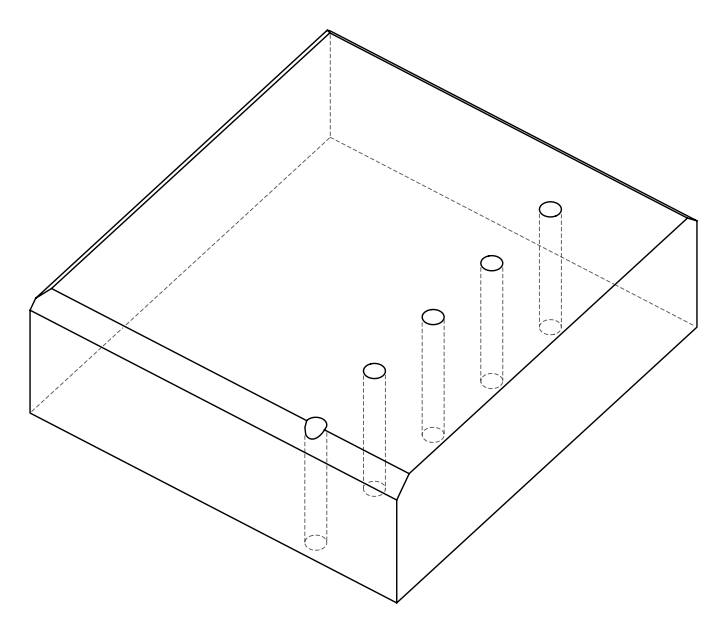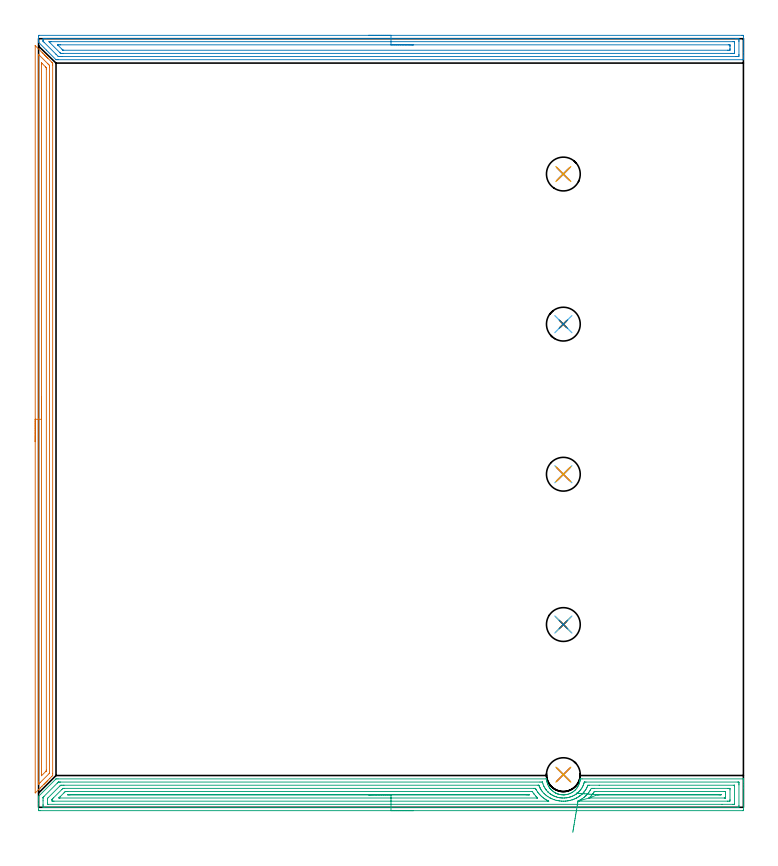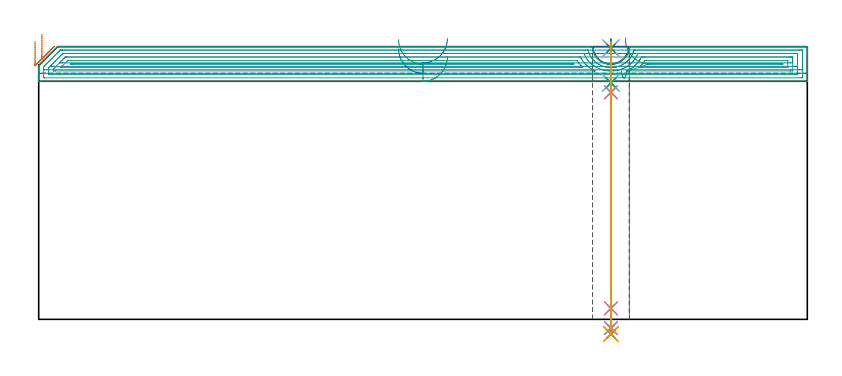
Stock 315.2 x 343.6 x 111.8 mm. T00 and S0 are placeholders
(PLAN: 23 operations, 16 tool changes, 39 min)
(1 AREA_MILL | FG_CHAMFER_SURFACE | UGT0205_001 | 8.06 min | 10382 mm3)
(2 AREA_MILL_1 | FG_CHAMFER_SURFACE_1 | UGT0205_001 | 10.26 min | 18487 mm3)
(3 AREA_MILL_2 | FG_CHAMFER_SURFACE_2 | UGT0205_001 | 15.02 min | 31473 mm3)
(4 SPOT_DRILL | STEP1HOLE | NXT0321_9005460120000 | 0.03 min | 16 mm3)
(5 SPOT_DRILL_1 | STEP1HOLE_1 | NXT0321_9005460120000 | 0.03 min | 25 mm3)
(6 SPOT_DRILL_2 | STEP1HOLE_2 | NXT0321_9005460120000 | 0.03 min | 0 mm3)
(7 SPOT_DRILL_3 | STEP1HOLE_3 | NXT0321_9005460120000 | 0.03 min | 3 mm3)
(8 SPOT_DRILL_4 | STEP1HOLE_4 | NXT0321_9005460120000 | 0.03 min | 2 mm3)
(9 DRILL_BLIND_HOLE_INTO_CENTER | STEP1HOLE | UGT0301_494 | 0.07 min | 900 mm3)
(10 GUN_DRILL_THROUGH_HOLE | STEP1HOLE | UGT0307_006 | 0.55 min | 6279 mm3)
(11 DRILL_TO_ENLARGE_THROUGH_HOLE | STEP1HOLE | UGT0301_281 | 0.48 min | 12533 mm3)
(12 DRILL_BLIND_HOLE_INTO_CENTER_1 | STEP1HOLE_1 | UGT0301_494 | 0.07 min | 1001 mm3)
(13 GUN_DRILL_THROUGH_HOLE_1 | STEP1HOLE_1 | UGT0307_006 | 0.55 min | 6259 mm3)
(14 DRILL_TO_ENLARGE_THROUGH_HOLE_1 | STEP1HOLE_1 | UGT0301_281 | 0.48 min | 12746 mm3)
(15 DRILL_BLIND_HOLE_INTO_CENTER_2 | STEP1HOLE_2 | UGT0301_494 | 0.07 min | 965 mm3)
(16 GUN_DRILL_THROUGH_HOLE_2 | STEP1HOLE_2 | UGT0307_006 | 0.55 min | 6278 mm3)
(17 DRILL_TO_ENLARGE_THROUGH_HOLE_2 | STEP1HOLE_2 | UGT0301_281 | 0.48 min | 12722 mm3)
(18 DRILL_BLIND_HOLE_INTO_CENTER_3 | STEP1HOLE_3 | UGT0301_494 | 0.07 min | 1002 mm3)
(19 GUN_DRILL_THROUGH_HOLE_3 | STEP1HOLE_3 | UGT0307_006 | 0.55 min | 6256 mm3)
(20 DRILL_TO_ENLARGE_THROUGH_HOLE_3 | STEP1HOLE_3 | UGT0301_281 | 0.48 min | 12742 mm3)
(21 DRILL_BLIND_HOLE_INTO_CENTER_4 | STEP1HOLE_4 | UGT0301_494 | 0.07 min | 984 mm3)
(22 GUN_DRILL_THROUGH_HOLE_4 | STEP1HOLE_4 | UGT0307_006 | 0.55 min | 6257 mm3)
(23 DRILL_TO_ENLARGE_THROUGH_HOLE_4 | STEP1HOLE_4 | UGT0301_281 | 0.48 min | 12754 mm3)
(TOOL UGT0205_001 | Chamfer Mill 20 x 3 x 45 deg. | D20 FL50 Z2)
(TOOL NXT0321_9005460120000 | NC Spot Drill, 142deg, 12mm, Carbide, Uncoated | D12 PA142 FL30 Z2)
(TOOL UGT0301_494 | Carbide Drill 9.9 mm | D9.9 PA118 FL87 Z2)
(TOOL UGT0307_006 | Gun Drill 9 mm | D9 PA130 FL24 Z1)
(TOOL UGT0301_281 | Twist Drill 15.1 mm | D15.1 PA118 FL120 Z2)
(OP 1 AREA_MILL)
G17 G21 G94 G90
T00 M6
G54
G17 G0 G90 X-1.5 Y163.45 S1061 M3
G43 Z121.8 H0
Z114.
G94 G1 Y163.488 Z113.128 F250.
Y163.602 Z112.264
Y163.791 Z111.412
Y164.053 Z110.58
Y164.387 Z109.774
Y164.79 Z109.
Y165.258 Z108.264
Y165.79 Z107.572
Y166.379 Z106.929
Y167.022 Z106.34
Y167.714 Z105.809
Y168.45 Z105.34
Y169.224 Z104.937
Y170.03 Z104.603
Y170.862 Z104.341
Y171.714 Z104.152
Y172.578 Z104.038
Y173.45 Z104.
X-1.499 Y340.489 Z103.999
X-1.496 Y340.492 Z104.002
X-1.489 Y340.489 Z104.009
X1.627 Y337.373 Z107.127
X1.961 Y337.04 Z107.458
X2.462 Y336.538 Z107.962
X2.676 Y336.324 Z108.174
X2.839 Y336.164 Z108.333
X2.995 Y336.006 Z108.493
X3.123 Y335.878 Z108.62
X3.277 Y335.725 Z108.772
X3.426 Y335.574 Z108.924
X3.569 Y335.432 Z109.067
X3.716 Y335.286 Z109.211
X3.858 Y335.143 Z109.355
X4.015 Y334.986 Z109.513
X4.154 Y334.847 Z109.65
X5.909 Y333.092 Z111.406
X6.244 Y332.755 Z111.743
X6.293 Y332.701 Z111.792
X6.3 Y331.862 Z111.8
Y15.038
X6.293 Y14.199 Z111.792
X6.244 Y14.145 Z111.744
X5.909 Y13.807 Z111.406
X5.031 Y12.93 Z110.528
X4.154 Y12.052 Z109.65
X4.015 Y11.914 Z109.513
X3.857 Y11.756 Z109.355
X3.716 Y11.614 Z109.211
X3.569 Y11.468 Z109.067
X3.426 Y11.325 Z108.924
X3.277 Y11.175 Z108.772
X3.123 Y11.022 Z108.621
X2.995 Y10.894 Z108.493
X2.839 Y10.736 Z108.333
X2.677 Y10.576 Z108.174
X2.564 Y10.463 Z108.062
X2.4 Y10.297 Z107.895
X2.23 Y10.129 Z107.728
X1.523 Y9.422 Z107.021
X1.339 Y9.237 Z106.835
X0.738 Y8.638 Z106.238
X0.061 Y7.96 Z105.56
X-1.341 Y6.56 Z104.159
X-1.493 Y6.419 Z104.006
X-1.5 Y6.56 Z104.
Y173.45
X-0.086 Z105.414
X-0.085 Y336.324 Z105.415
X-0.082 Y336.555 Z105.418
X-0.079 Y336.609 Z105.421
X-0.077 Y336.616 Z105.423
X-0.06 Y336.602 Z105.44
X-0.011 Y336.557 Z105.489
X0.226 Y336.324 Z105.726
X4.154 Y332.395 Z109.654
X4.683 Y331.862 Z110.183
X4.864 Y331.674 Z110.364
X4.879 Y331.627 Z110.379
X4.881 Y331.583 Z110.381
X4.884 Y331.49 Z110.384
X4.886 Y331.118 Z110.386
Y330.97
X4.885 Y15.558 Z110.385
X4.883 Y15.372 Z110.383
X4.88 Y15.28 Z110.38
X4.877 Y15.239 Z110.377
X4.857 Y15.216 Z110.357
X4.687 Y15.038 Z110.187
X0.646 Y10.995 Z106.146
X0.226 Y10.576 Z105.726
X0.067 Y10.419 Z105.567
X-0.008 Y10.348 Z105.492
X-0.069 Y10.292 Z105.431
X-0.079 Y10.42 Z105.421
X-0.082 Y10.576 Z105.418
X-0.085 Y11.037 Z105.415
X-0.086 Y11.32 Z105.414
Y173.45
X1.329 Z106.829
Y332.06
X1.331 Y332.755 Z106.831
X1.332 Z106.832
X1.342 Z106.842
X1.523 Y332.577 Z107.023
X3.13 Y330.97 Z108.63
X3.277 Y330.82 Z108.777
X3.454 Y330.634 Z108.954
X3.466 Y330.275 Z108.966
X3.47 Y330.077 Z108.97
X3.471 Y329.88 Z108.971
Y16.626
X3.468 Y16.428 Z108.968
X3.464 Y16.298 Z108.964
X3.447 Y16.258 Z108.947
X3.422 Y16.229 Z108.922
X3.277 Y16.077 Z108.777
X1.346 Y14.145 Z106.846
X1.338 Y14.141 Z106.838
X1.333 Y14.142 Z106.833
X1.331 Y14.145 Z106.831
X1.329 Y14.157 Z106.829
Y173.45
Y174.322 Z106.867
Y175.186 Z106.98
Y176.038 Z107.169
Y176.87 Z107.432
Y177.676 Z107.765
Y178.45 Z108.168
Y179.186 Z108.637
Y179.878 Z109.168
Y180.521 Z109.757
Y181.11 Z110.401
Y181.642 Z111.093
Y182.11 Z111.829
Y182.513 Z112.602
Y182.847 Z113.408
Y183.109 Z114.24
Y183.298 Z115.092
Y183.412 Z115.957
Y183.45 Z116.829
G0 Z121.8
M5
M2
(OP 2 AREA_MILL_1)
G17 G21 G94 G90
T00 M6
G54
G17 G0 G90 X147.55 Y345.1 S1061 M3
G43 Z121.8 H0
Z110.9
G94 G1 X147.588 Z110.028 F250.
X147.702 Z109.164
X147.891 Z108.312
X148.153 Z107.48
X148.487 Z106.674
X148.89 Z105.9
X149.359 Z105.164
X149.89 Z104.472
X150.479 Z103.829
X151.122 Z103.24
X151.814 Z102.708
X152.55 Z102.24
X153.324 Z101.837
X154.13 Z101.503
X154.962 Z101.241
X155.814 Z101.052
X156.678 Z100.938
X157.55 Z100.9
X314.471
X314.805 Y345.098 Z100.901
X315.09 Y345.092 Z100.906
X315.1 Y344.804 Z101.193
Y337.427 Z108.568
Y336.011 Z109.986
Y335.649 Z110.346
Y334.925 Z111.075
Y334.655 Z111.344
Y334.247 Z111.744
X315.091 Y334.203 Z111.788
X314.918 Y334.2 Z111.8
X8.676
X7.8 Y334.207 Z111.793
X7.782 Y334.218 Z111.782
X3.507 Y338.492 Z107.506
X0.126 Y341.873 Z104.125
X0.001 Y341.997 Z103.999
X0. Y342.004 Z103.994
Y342.29 Z103.705
Y342.597 Z103.403
Y342.928 Z103.072
Y343.651 Z102.344
Y344.902 Z101.095
X0.002 Y345.091 Z100.905
X0.463 Y345.1 Z100.9
X157.55
Y343.686 Z102.314
X311.754
X312.65 Y343.684 Z102.316
X312.683 Y343.682 Z102.318
X313.09 Y343.651 Z102.349
X313.097 Y343.239 Z102.761
X313.099 Y342.762 Z103.238
X313.1 Y342.347 Z103.653
X313.099 Y336.538 Z109.462
X313.097 Y336.125 Z109.875
X313.09 Y335.649 Z110.351
X312.714 Y335.617 Z110.383
X312.683 Y335.616 Z110.384
X311.823 Y335.614 Z110.386
X10.499
X9.604 Y335.615 Z110.385
X9.57 Y335.616 Z110.384
X8.813 Y335.649 Z110.351
X8.676 Y335.779 Z110.221
X7.912 Y336.538 Z109.462
X7.782 Y336.668 Z109.332
X2.417 Y342.033 Z103.967
X2.058 Y342.401 Z103.599
X2.016 Y342.446 Z103.554
X2.01 Y342.514 Z103.486
X2.004 Y342.624 Z103.376
X2.002 Y342.762 Z103.238
X2.003 Y343.174 Z102.826
X2.01 Y343.651 Z102.349
X2.386 Y343.683 Z102.317
X2.417 Y343.684 Z102.316
X3.277 Y343.686 Z102.314
X157.55
Y342.272 Z103.728
X310.494 Y342.271 Z103.729
X310.894 Y342.27 Z103.73
X311.028 Y342.267 Z103.733
X311.074 Y342.265 Z103.735
X311.09 Y342.259 Z103.741
X311.093 Y342.213 Z103.787
X311.097 Y342.077 Z103.923
X311.099 Y341.873 Z104.127
X311.1 Y341.669 Z104.331
Y338.112 Z107.888
X311.098 Y337.427 Z108.573
X311.096 Y337.227 Z108.773
X311.085 Y337.036 Z108.964
X310.894 Y337.033 Z108.967
X310.4 Y337.03 Z108.97
X310. Y337.029 Z108.971
X309.507
X10.865
X10.464 Y337.03 Z108.97
X9.967 Y337.033 Z108.967
X9.876 Y337.035 Z108.965
X9.672 Y337.231 Z108.769
X9.57 Y337.329 Z108.671
X5.027 Y341.873 Z104.127
X4.955 Y341.947 Z104.053
X4.818 Y342.092 Z103.908
X4.659 Y342.265 Z103.735
X4.703 Y342.267 Z103.733
X5.1 Y342.27 Z103.73
X5.593 Y342.271 Z103.729
X157.55 Y342.272 Z103.728
Y340.857 Z105.143
X308.339
X309.009 Y340.852 Z105.148
X309.082 Y340.851 Z105.149
X309.09 Y340.757 Z105.243
X309.095 Y340.538 Z105.462
X309.1 Y340.101 Z105.899
Y339.212 Z106.788
X309.095 Y338.764 Z107.236
X309.09 Y338.544 Z107.456
X309.079 Y338.449 Z107.551
X308.975 Y338.447 Z107.553
X308.212 Y338.443 Z107.557
X308.085
X11.231
X11.04 Y338.444 Z107.556
X10.945 Y338.447 Z107.553
X10.924 Y338.449 Z107.551
X10.89 Y338.471 Z107.529
X10.794 Y338.562 Z107.438
X10.464 Y338.885 Z107.115
X8.676 Y340.674 Z105.326
X8.559 Y340.797 Z105.203
X8.513 Y340.847 Z105.153
X8.676 Y340.853 Z105.147
X8.805 Y340.856 Z105.144
X9.57 Y340.857 Z105.143
X9.697
X157.55
X158.422 Z105.181
X159.287 Z105.295
X160.138 Z105.483
X160.97 Z105.746
X161.776 Z106.08
X162.55 Z106.482
X163.286 Z106.951
X163.978 Z107.482
X164.621 Z108.072
X165.21 Z108.715
X165.742 Z109.407
X166.21 Z110.143
X166.613 Z110.916
X166.947 Z111.722
X167.209 Z112.554
X167.398 Z113.406
X167.512 Z114.271
X167.55 Z115.143
G0 Z121.8
M5
M2
(OP 3 AREA_MILL_2)
G17 G21 G94 G90
T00 M6
G54
G17 G0 G90 X167.55 Y-1.5 S1061 M3
G43 Z121.8 H0
Z107.6
G94 G1 X167.512 Z106.728 F250.
X167.398 Z105.863
X167.209 Z105.012
X166.947 Z104.18
X166.613 Z103.374
X166.21 Z102.6
X165.742 Z101.864
X165.21 Z101.172
X164.621 Z100.529
X163.978 Z99.94
X163.286 Z99.408
X162.55 Z98.94
X161.776 Z98.537
X160.97 Z98.203
X160.138 Z97.941
X159.286 Z97.752
X158.422 Z97.638
X157.55 Z97.6
X0.629
X0.152 Y-1.495 Z97.603
X0.009 Y-1.491 Z97.606
X0. Y-1.024 Z98.073
Y1.626 Z100.72
Y3.033 Z102.129
Y3.392 Z102.487
Y4.111 Z103.21
Y4.717 Z103.816
X0.001 Y4.8 Z103.9
X0.01 Y4.9 Z103.995
X0.104 Y5.005 Z104.104
X7.782 Y12.682 Z111.782
X7.803 Y12.693 Z111.793
X8.676 Y12.7 Z111.8
X226.846
X227.053 Y12.695 Z111.79
X227.064 Y12.666 Z111.766
X227.09 Y12.369 Z111.465
X227.11 Y12.224 Z111.317
X227.148 Y11.934 Z111.03
X227.232 Y11.491 Z110.591
X227.247 Y11.431 Z110.531
X227.342 Y11.053 Z110.153
X227.46 Y10.678 Z109.778
X227.481 Y10.612 Z109.711
X227.643 Y10.175 Z109.275
X227.698 Y10.044 Z109.144
X228.091 Y9.297 Z108.395
X228.193 Y9.133 Z108.229
X228.322 Y8.922 Z108.022
X228.33 Y8.909 Z108.009
X228.482 Y8.691 Z107.787
X228.592 Y8.531 Z107.63
X228.682 Y8.418 Z107.517
X228.831 Y8.25 Z107.347
X228.932 Y8.135 Z107.232
X229.073 Y7.975 Z107.073
X229.496 Y7.539 Z106.639
X229.93 Y7.182 Z106.28
X230.379 Y6.848 Z105.944
X230.664 Y6.662 Z105.76
X230.869 Y6.544 Z105.641
X230.965 Y6.489 Z105.587
X231.156 Y6.389 Z105.488
X231.273 Y6.328 Z105.427
X231.441 Y6.254 Z105.353
X231.717 Y6.134 Z105.229
X232.024 Y6.017 Z105.116
X232.166 Y5.966 Z105.06
X232.21 Y5.953 Z105.046
X232.59 Y5.832 Z104.931
X232.658 Y5.811 Z104.91
X232.749 Y5.782 Z104.882
X233.06 Y5.715 Z104.813
X233.105 Y5.708 Z104.804
X233.506 Y5.639 Z104.735
X233.954 Y5.589 Z104.682
X233.999 Y5.587 Z104.679
X234.4 Y5.562 Z104.658
X234.847 Y5.563 Z104.66
X234.86 Y5.564 Z104.661
X234.861 Y5.565
X234.903 Y5.567 Z104.662
X235.294 Y5.591 Z104.688
X235.741 Y5.644 Z104.74
X235.787 Y5.652 Z104.748
X236.098 Y5.706 Z104.804
X236.453 Y5.783 Z104.881
X236.634 Y5.836 Z104.931
X237.083 Y5.982 Z105.077
X237.528 Y6.149 Z105.248
X237.979 Y6.36 Z105.457
X238.422 Y6.593 Z105.693
X238.537 Y6.661 Z105.761
X238.932 Y6.926 Z106.026
X239.324 Y7.219 Z106.317
X239.698 Y7.54 Z106.638
X239.811 Y7.649 Z106.745
X239.976 Y7.808 Z106.908
X240.209 Y8.053 Z107.15
X240.513 Y8.419 Z107.516
X240.705 Y8.68 Z107.78
X240.82 Y8.837 Z107.937
X240.883 Y8.934 Z108.033
X241.012 Y9.133 Z108.229
X241.102 Y9.27 Z108.367
X241.347 Y9.733 Z108.83
X241.551 Y10.175 Z109.274
X241.719 Y10.612 Z109.711
X241.786 Y10.828 Z109.927
X241.857 Y11.054 Z110.152
X241.932 Y11.341 Z110.436
X241.996 Y11.585 Z110.683
X242.027 Y11.782 Z110.882
X242.05 Y11.932 Z111.032
X242.084 Y12.224 Z111.323
X242.087 Y12.246 Z111.345
X242.144 Y12.669 Z111.767
X242.149 Y12.694 Z111.792
X242.94 Y12.7 Z111.8
X314.918
X315.091 Y12.697 Z111.788
X315.093 Y12.686 Z111.778
X315.1 Y12.312 Z111.412
Y12.06 Z111.159
Y11.341 Z110.436
Y10.098 Z109.195
Y8.691 Z107.787
Y-1.024 Z98.073
X315.098 Y-1.288 Z97.809
X315.09 Y-1.492 Z97.606
X314.884 Y-1.499 Z97.599
X157.55 Y-1.5 Z97.6
Y-0.086 Z99.014
X2.417 Y-0.085 Z99.015
X2.361
X2.029 Y-0.079 Z99.021
X2.01 Y0.029 Z99.129
X2.003 Y0.268 Z99.368
X2.001 Y0.742 Z99.842
X2. Y1.154 Z100.254
Y2.921 Z102.021
Y3.804 Z102.904
X2.003 Y4.275 Z103.375
X2.006 Y4.378 Z103.478
X2.01 Y4.428 Z103.528
X2.03 Y4.468 Z103.568
X2.123 Y4.566 Z103.666
X2.417 Y4.867 Z103.967
X8.34 Y10.79 Z109.89
X8.676 Y11.125 Z110.225
X8.788 Y11.23 Z110.33
X8.842 Y11.279 Z110.379
X8.942 Y11.281 Z110.381
X9.151 Y11.284 Z110.384
X9.57 Y11.286 Z110.386
X9.626
X224.163
X225.057 Y11.285 Z110.385
X225.115 Y11.284 Z110.384
X225.244 Y11.279 Z110.379
X225.265 Y11.224 Z110.324
X225.271 Y11.207 Z110.307
X225.3 Y11.101 Z110.201
X225.491 Y10.458 Z109.558
X225.718 Y9.805 Z108.905
X225.822 Y9.574 Z108.674
X225.951 Y9.313 Z108.413
X226.293 Y8.691 Z107.791
X226.505 Y8.349 Z107.449
X226.846 Y7.844 Z106.944
X226.873 Y7.808 Z106.908
X226.978 Y7.677 Z106.777
X227.67 Y6.925 Z106.025
X227.74 Y6.851 Z105.951
X227.824 Y6.771 Z105.871
X227.97 Y6.637 Z105.737
X228.412 Y6.261 Z105.361
X228.703 Y6.042 Z105.142
X228.962 Y5.858 Z104.958
X229.191 Y5.707 Z104.807
X229.528 Y5.498 Z104.598
X229.662 Y5.423 Z104.523
X230.164 Y5.158 Z104.258
X230.422 Y5.04 Z104.14
X230.638 Y4.945 Z104.045
X231.316 Y4.691 Z103.791
X231.498 Y4.634 Z103.734
X232.125 Y4.444 Z103.544
X232.21 Y4.422 Z103.522
X232.278 Y4.408 Z103.508
X232.966 Y4.275 Z103.375
X233.105 Y4.253 Z103.353
X233.131 Y4.249 Z103.349
X233.594 Y4.201 Z103.301
X233.999 Y4.17 Z103.27
X234.111 Y4.164 Z103.264
X234.893 Y4.154 Z103.254
X235.011 Y4.159 Z103.259
X235.787 Y4.217 Z103.317
X235.84 Y4.222 Z103.322
X236.249 Y4.275 Z103.375
X236.645 Y4.346 Z103.446
X236.681 Y4.353 Z103.453
X236.725 Y4.363 Z103.463
X237.125 Y4.458 Z103.558
X237.438 Y4.546 Z103.646
X237.575 Y4.589 Z103.689
X238.006 Y4.733 Z103.833
X238.469 Y4.909 Z104.009
X238.646 Y4.984 Z104.084
X239.022 Y5.158 Z104.258
X239.364 Y5.334 Z104.434
X239.824 Y5.587 Z104.687
X240.258 Y5.871 Z104.971
X240.359 Y5.941 Z105.041
X240.496 Y6.042 Z105.142
X240.864 Y6.326 Z105.426
X241.152 Y6.57 Z105.67
X241.338 Y6.741 Z105.841
X241.529 Y6.925 Z106.025
X241.782 Y7.185 Z106.285
X242.046 Y7.477 Z106.577
X242.195 Y7.66 Z106.76
X242.308 Y7.808 Z106.908
X242.573 Y8.171 Z107.271
X242.94 Y8.711 Z107.811
X243.234 Y9.284 Z108.384
X243.368 Y9.574 Z108.674
X243.507 Y9.897 Z108.997
X243.713 Y10.458 Z109.558
X243.744 Y10.547 Z109.647
X243.834 Y10.838 Z109.938
X243.944 Y11.232 Z110.332
X243.958 Y11.272 Z110.372
X243.996 Y11.279 Z110.379
X244.1 Y11.282 Z110.382
X244.309 Y11.284 Z110.384
X244.728 Y11.286 Z110.386
X312.683 Y11.285 Z110.385
X312.739
X313.071 Y11.279 Z110.379
X313.09 Y11.171 Z110.271
X313.097 Y10.932 Z110.032
X313.099 Y10.458 Z109.558
X313.1 Y10.045 Z109.145
X313.099 Y0.742 Z99.842
X313.097 Y0.333 Z99.433
X313.09 Y-0.075 Z99.025
X312.683 Y-0.084 Z99.016
X312.626 Y-0.085 Z99.015
X157.55 Y-0.086 Z99.014
Y1.328 Z100.428
X4.206 Y1.329 Z100.429
X4.105 Y1.33 Z100.43
X4.026 Y1.334 Z100.434
X4.01 Y1.335 Z100.435
X4.006 Y1.365 Z100.465
X4.003 Y1.423 Z100.523
X4.001 Y1.626 Z100.726
X4. Y1.829 Z100.929
Y3.392 Z102.492
X4.001 Y3.594 Z102.694
X4.005 Y3.798 Z102.898
X4.01 Y3.933 Z103.033
X4.02 Y4.009 Z103.109
X4.24 Y4.241 Z103.341
X9.57 Y9.571 Z108.671
X9.873 Y9.862 Z108.962
X10.168 Y9.867 Z108.967
X10.465 Y9.87 Z108.97
X11.058 Y9.871 Z108.971
X11.359
X223.269
X223.57 Y9.868 Z108.968
X223.608 Y9.865 Z108.965
X223.62 Y9.862 Z108.962
X223.627 Y9.852 Z108.952
X223.65 Y9.801 Z108.901
X223.739 Y9.574 Z108.674
X223.854 Y9.293 Z108.393
X224.121 Y8.733 Z107.833
X224.143 Y8.691 Z107.791
X224.163 Y8.654 Z107.754
X224.472 Y8.106 Z107.206
X224.656 Y7.808 Z106.908
X225.057 Y7.223 Z106.323
X225.296 Y6.925 Z106.025
X225.951 Y6.203 Z105.303
X226.11 Y6.042 Z105.142
X226.489 Y5.686 Z104.786
X226.846 Y5.39 Z104.49
X227.145 Y5.158 Z104.258
X227.74 Y4.73 Z103.83
X228.49 Y4.275 Z103.375
X228.634 Y4.195 Z103.295
X228.809 Y4.102 Z103.202
X229.528 Y3.772 Z102.872
X230.379 Y3.434 Z102.534
X230.422 Y3.419 Z102.519
X230.504 Y3.392 Z102.492
X231.316 Y3.152 Z102.252
X231.642 Y3.071 Z102.171
X232.21 Y2.961 Z102.061
X232.741 Y2.868 Z101.968
X233.105 Y2.825 Z101.925
X233.736 Y2.768 Z101.868
X233.999 Y2.753 Z101.853
X234.657 Y2.742 Z101.842
X234.893 Y2.74 Z101.84
X235.517 Y2.776 Z101.876
X235.787 Y2.798 Z101.898
X236.332 Y2.853 Z101.953
X236.681 Y2.901 Z102.001
X237.103 Y2.975 Z102.075
X237.575 Y3.075 Z102.175
X237.835 Y3.135 Z102.235
X238.469 Y3.32 Z102.42
X238.525 Y3.337 Z102.437
X238.69 Y3.392 Z102.492
X239.18 Y3.573 Z102.673
X239.364 Y3.643 Z102.743
X239.811 Y3.833 Z102.933
X240.258 Y4.044 Z103.144
X240.413 Y4.122 Z103.222
X240.706 Y4.275 Z103.375
X240.99 Y4.435 Z103.535
X241.152 Y4.529 Z103.629
X241.533 Y4.782 Z103.882
X242.046 Y5.139 Z104.239
X242.057 Y5.147 Z104.247
X242.071 Y5.158 Z104.258
X242.547 Y5.547 Z104.647
X242.94 Y5.887 Z104.987
X243.02 Y5.963 Z105.063
X243.1 Y6.042 Z105.142
X243.458 Y6.413 Z105.513
X243.834 Y6.833 Z105.933
X243.876 Y6.883 Z105.983
X243.908 Y6.925 Z106.025
X244.255 Y7.392 Z106.492
X244.547 Y7.808 Z106.908
X244.62 Y7.915 Z107.015
X244.728 Y8.081 Z107.181
X244.945 Y8.477 Z107.577
X245.055 Y8.691 Z107.791
X245.239 Y9.07 Z108.17
X245.567 Y9.829 Z108.929
X245.591 Y9.865 Z108.965
X245.622 Y9.866 Z108.966
X246.217 Y9.87 Z108.97
X250.612 Y9.872 Z108.972
X310.894 Y9.871 Z108.971
X310.995 Y9.869 Z108.969
X311.074 Y9.866 Z108.966
X311.09 Y9.865 Z108.965
X311.094 Y9.835 Z108.935
X311.097 Y9.777 Z108.877
X311.099 Y9.574 Z108.674
X311.1 Y9.371 Z108.471
X311.099 Y1.424 Z100.524
X311.093 Y1.355 Z100.455
X311.09 Y1.336 Z100.436
X311.08 Y1.334 Z100.434
X311.045 Y1.331 Z100.431
X310.894 Y1.329 Z100.429
X310.301 Y1.328 Z100.428
X305.528
X157.55
Y2.743 Z101.843
X6.888
X6.65 Y2.744 Z101.844
X6.134 Y2.748 Z101.848
X6.017 Y2.75 Z101.85
X6.01 Y2.953 Z102.053
X6. Y3.386 Z102.486
Y3.392 Z102.492
X6.009 Y3.501 Z102.601
X6.014 Y3.553 Z102.653
X6.054 Y3.597 Z102.697
X6.189 Y3.737 Z102.837
X6.361 Y3.912 Z103.012
X6.724 Y4.275 Z103.375
X10.465 Y8.016 Z107.116
X10.807 Y8.353 Z107.453
X10.889 Y8.431 Z107.531
X10.912 Y8.45 Z107.55
X10.949 Y8.453 Z107.553
X11.03 Y8.455 Z107.555
X11.359 Y8.457 Z107.557
X11.596
X221.481
X221.719 Y8.456 Z107.556
X222.046 Y8.452 Z107.552
X222.121 Y8.45 Z107.55
X222.28 Y8.17 Z107.27
X222.375 Y8.002 Z107.102
X222.481 Y7.808 Z106.908
X222.608 Y7.578 Z106.678
X223.04 Y6.925 Z106.025
X223.269 Y6.589 Z105.689
X223.722 Y6.042 Z105.142
X224.163 Y5.558 Z104.658
X224.547 Y5.158 Z104.258
X225.057 Y4.693 Z103.793
X225.577 Y4.275 Z103.375
X225.951 Y3.995 Z103.095
X226.185 Y3.83 Z102.93
X226.427 Y3.663 Z102.763
X226.86 Y3.392 Z102.492
X227.323 Y3.128 Z102.228
X227.74 Y2.91 Z102.01
X227.848 Y2.855 Z101.955
X227.985 Y2.787 Z101.887
X228.043 Y2.756 Z101.856
X228.055 Y2.748 Z101.848
X228.048 Y2.747 Z101.847
X227.969 Y2.745 Z101.845
X227.74 Y2.743 Z101.843
X227.503
X157.55
Y4.157 Z103.257
X9.57
X9.451 Y4.158 Z103.258
X9.211 Y4.162 Z103.262
X9.074 Y4.165 Z103.265
X9.113 Y4.208 Z103.308
X9.176 Y4.275 Z103.375
X9.371 Y4.472 Z103.572
X9.57 Y4.672 Z103.772
X11.359 Y6.461 Z105.561
X11.592 Y6.694 Z105.794
X11.826 Y6.925 Z106.025
X11.913 Y7.007 Z106.107
X11.944 Y7.034 Z106.134
X12.014 Y7.038 Z106.138
X12.135 Y7.041 Z106.141
X12.253 Y7.042 Z106.142
X13.027 Y7.043 Z106.143
X220.467
X220.587 Y7.042 Z106.142
X220.706 Y7.038 Z106.138
X220.736 Y7.036 Z106.136
X220.755 Y7.025 Z106.125
X220.782 Y6.989 Z106.089
X220.827 Y6.925 Z106.025
X221.268 Y6.252 Z105.352
X221.414 Y6.042 Z105.142
X221.481 Y5.95 Z105.05
X222.148 Y5.158 Z104.258
X222.375 Y4.907 Z104.007
X223.078 Y4.17 Z103.27
X223.013 Y4.164 Z103.264
X222.854 Y4.161 Z103.261
X222.615 Y4.158 Z103.258
X157.55 Y4.157 Z103.257
Y5.571 Z104.671
X14.041
X13.622 Y5.572 Z104.672
X13.206 Y5.576 Z104.676
X13.147 Y5.578 Z104.678
X12.989 Y5.601 Z104.701
X13.09 Y5.622 Z104.722
X13.623 Y5.629 Z104.729
X218.798
X219.22 Y5.625 Z104.725
X219.273 Y5.622 Z104.722
X219.438 Y5.6 Z104.7
X219.268 Y5.577 Z104.677
X219.216 Y5.575 Z104.675
X218.798 Y5.572 Z104.672
X218.38 Y5.571 Z104.671
X217.963
X157.55
X156.678 Z104.709
X155.814 Z104.823
X154.962 Z105.012
X154.13 Z105.274
X153.324 Z105.608
X152.55 Z106.011
X151.814 Z106.48
X151.122 Z107.011
X150.479 Z107.6
X149.89 Z108.243
X149.358 Z108.935
X148.89 Z109.671
X148.487 Z110.445
X148.153 Z111.251
X147.891 Z112.083
X147.702 Z112.935
X147.588 Z113.8
X147.55 Z114.671
G0 Z121.8
X238.816 Y-11.193
Z101.952
G1 X238.921 Y-10.563 Z101.358
X239.035 Y-9.884 Z100.822
X239.156 Y-9.162 Z100.348
X239.283 Y-8.401 Z99.94
X239.416 Y-7.609 Z99.601
X239.553 Y-6.79 Z99.333
X239.694 Y-5.951 Z99.138
X239.836 Y-5.099 Z99.018
X239.98 Y-4.24 Z98.974
X240.124 Y-3.38 Z99.006
X240.267 Y-2.526 Z99.114
X240.408 Y-1.685 Z99.297
X240.546 Y-0.862 Z99.554
X240.679 Y-0.065 Z99.882
X240.808 Y0.701 Z100.279
X240.93 Y1.43 Z100.743
X241.045 Y2.116 Z101.269
X241.152 Y2.754 Z101.854
Y2.756 Z101.856
X241.576 Y2.973 Z102.073
X241.865 Y3.123 Z102.223
X242.046 Y3.219 Z102.319
X242.158 Y3.282 Z102.382
X242.346 Y3.392 Z102.492
X242.707 Y3.622 Z102.722
X242.94 Y3.776 Z102.876
X243.234 Y3.985 Z103.085
X243.631 Y4.275 Z103.375
X243.745 Y4.363 Z103.463
X243.834 Y4.435 Z103.535
X244.228 Y4.769 Z103.869
X244.667 Y5.158 Z104.258
X244.699 Y5.188 Z104.288
X244.728 Y5.217 Z104.317
X245.134 Y5.641 Z104.741
X245.492 Y6.042 Z105.142
X245.552 Y6.111 Z105.211
X245.622 Y6.195 Z105.295
X245.936 Y6.615 Z105.715
X246.161 Y6.925 Z106.025
X246.306 Y7.133 Z106.233
X246.517 Y7.447 Z106.547
X246.651 Y7.675 Z106.775
X247.089 Y8.45 Z107.55
X247.411 Y8.454 Z107.554
X247.649 Y8.456 Z107.556
X248.305 Y8.457 Z107.557
X248.542
X308.212
X308.45 Y8.456 Z107.556
X308.966 Y8.452 Z107.552
X309.083 Y8.45 Z107.55
X309.09 Y8.247 Z107.347
X309.1 Y7.814 Z106.914
Y3.398 Z102.498
X309.09 Y2.954 Z102.054
X309.079 Y2.75 Z101.85
X308.865 Y2.747 Z101.847
X308.212 Y2.743 Z101.843
X307.975
X241.809
X241.518 Y2.746 Z101.846
X241.152 Y2.75 Z101.85
Y2.754 Z101.854
X246.124 Y4.167 Z103.267
X246.141 Y4.186 Z103.286
X246.181 Y4.227 Z103.327
X246.374 Y4.417 Z103.517
X246.517 Y4.56 Z103.66
X246.809 Y4.869 Z103.969
X247.068 Y5.158 Z104.258
X247.226 Y5.341 Z104.441
X247.411 Y5.563 Z104.663
X247.619 Y5.836 Z104.936
X247.77 Y6.042 Z105.142
X247.99 Y6.352 Z105.452
X248.305 Y6.807 Z105.907
X248.381 Y6.925 Z106.025
X248.442 Y7.016 Z106.116
X248.454 Y7.034 Z106.134
X248.561 Y7.037 Z106.137
X248.72 Y7.041 Z106.141
X248.959 Y7.043 Z106.143
X249.079
X306.544
X306.783 Y7.042 Z106.142
X306.943 Y7.039 Z106.139
X307.068 Y7.036 Z106.136
X307.091 Y7.029 Z106.129
X307.093 Y7.019 Z106.119
X307.096 Y6.925 Z106.025
X307.1 Y6.257 Z105.357
Y6.042 Z105.142
Y4.49 Z103.59
X307.099 Y4.275 Z103.375
X307.097 Y4.192 Z103.292
X307.094 Y4.172 Z103.272
X307.092 Y4.167 Z103.267
X307.062 Y4.164 Z103.264
X306.903 Y4.16 Z103.26
X306.663 Y4.157 Z103.257
X306.544
X246.517
X246.397 Y4.159 Z103.259
X246.158 Y4.164 Z103.264
X246.124 Y4.167 Z103.267
X249.79 Y5.6 Z104.7
X250.035 Y5.622 Z104.722
X250.093 Y5.625 Z104.725
X250.512 Y5.628 Z104.728
X304.636
X305.058 Y5.624 Z104.724
X305.09 Y5.622 Z104.722
X305.094 Y5.589 Z104.689
X305.041 Y5.578 Z104.678
X304.636 Y5.574 Z104.674
X304.217 Y5.572 Z104.672
X250.569
X250.152 Y5.575 Z104.675
X250.093 Y5.577 Z104.677
X249.79 Y5.6 Z104.7
X248.927 Y5.667 Z104.805
X248.076 Y5.733 Z104.985
X247.243 Y5.797 Z105.239
X246.436 Y5.859 Z105.564
X245.66 Y5.919 Z105.959
X244.922 Y5.976 Z106.42
X244.226 Y6.029 Z106.943
X243.579 Y6.079 Z107.526
X242.985 Y6.125 Z108.163
X242.448 Y6.167 Z108.849
X241.973 Y6.203 Z109.58
X241.563 Y6.235 Z110.35
X241.222 Y6.261 Z111.152
X240.951 Y6.282 Z111.981
X240.754 Y6.297 Z112.831
X240.632 Y6.307 Z113.695
X240.585 Y6.31 Z114.566
X240.613 Y6.308 Z115.438
G0 Z121.8
M5
M2
(OP 4 SPOT_DRILL)
G17 G21 G94 G90
T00 M6
G54
G17 G0 G90 X234.6 Y14.6 S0 M3
G43 Z121.8 H0
G94 G81 G98 Z111.15 F250. R114.8
G80
M5
M2
(OP 5 SPOT_DRILL_1)
G17 G21 G94 G90
T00 M6
G54
G17 G0 G90 X234.6 Y81.7 S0 M3
G43 Z121.8 H0
G94 G81 G98 Z111.15 F250. R114.8
G80
M5
M2
(OP 6 SPOT_DRILL_2)
G17 G21 G94 G90
T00 M6
G54
G17 G0 G90 X234.6 Y148.9 S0 M3
G43 Z121.8 H0
G94 G81 G98 Z111.15 F250. R114.8
G80
M5
M2
(OP 7 SPOT_DRILL_3)
G17 G21 G94 G90
T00 M6
G54
G17 G0 G90 X234.6 Y216. S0 M3
G43 Z121.8 H0
G94 G81 G98 Z111.15 F250. R114.8
G80
M5
M2
(OP 8 SPOT_DRILL_4)
G17 G21 G94 G90
T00 M6
G54
G17 G0 G90 X234.6 Y283.1 S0 M3
G43 Z121.8 H0
G94 G81 G98 Z111.15 F250. R114.8
G80
M5
M2
(OP 9 DRILL_BLIND_HOLE_INTO_CENTER)
G17 G21 G94 G90
T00 M6
G54
G17 G0 G90 X234.6 Y14.6 S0 M3
G43 Z121.8 H0
G94 G81 G98 Z96.95 F250. R113.8
G80
M5
M2
(OP 10 GUN_DRILL_THROUGH_HOLE)
G17 G21 G94 G90
T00 M6
G54
G17 G0 G90 X234.6 Y14.6 M8
G43 Z121.8 H0
Z109.28
S716 M3
G94 G1 Z93.055 F125. M26
G4 X.084
Z4.5 F250.
G4 X.084
Z-3.598 F125.
G4 X.084
M5
M9
G0 Z109.28
Z121.8
M2
(OP 11 DRILL_TO_ENLARGE_THROUGH_HOLE)
G17 G21 G94 G90
T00 M6
G54
G17 G0 G90 X234.6 Y14.6 S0 M3
G43 Z121.8 H0
G94 G73 G98 Z-6.036 F250. Q14.73 R113.8
G80
M5
M2
(OP 12 DRILL_BLIND_HOLE_INTO_CENTER_1)
G17 G21 G94 G90
T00 M6
G54
G17 G0 G90 X234.6 Y81.7 S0 M3
G43 Z121.8 H0
G94 G81 G98 Z96.95 F250. R113.8
G80
M5
M2
(OP 13 GUN_DRILL_THROUGH_HOLE_1)
G17 G21 G94 G90
T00 M6
G54
G17 G0 G90 X234.6 Y81.7 M8
G43 Z121.8 H0
Z109.28
S716 M3
G94 G1 Z93.055 F125. M26
G4 X.084
Z4.5 F250.
G4 X.084
Z-3.598 F125.
G4 X.084
M5
M9
G0 Z109.28
Z121.8
M2
(OP 14 DRILL_TO_ENLARGE_THROUGH_HOLE_1)
G17 G21 G94 G90
T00 M6
G54
G17 G0 G90 X234.6 Y81.7 S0 M3
G43 Z121.8 H0
G94 G73 G98 Z-6.036 F250. Q14.73 R113.8
G80
M5
M2
(OP 15 DRILL_BLIND_HOLE_INTO_CENTER_2)
G17 G21 G94 G90
T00 M6
G54
G17 G0 G90 X234.6 Y148.9 S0 M3
G43 Z121.8 H0
G94 G81 G98 Z96.95 F250. R113.8
G80
M5
M2
(OP 16 GUN_DRILL_THROUGH_HOLE_2)
G17 G21 G94 G90
T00 M6
G54
G17 G0 G90 X234.6 Y148.9 M8
G43 Z121.8 H0
Z109.28
S716 M3
G94 G1 Z93.055 F125. M26
G4 X.084
Z4.5 F250.
G4 X.084
Z-3.598 F125.
G4 X.084
M5
M9
G0 Z109.28
Z121.8
M2
(OP 17 DRILL_TO_ENLARGE_THROUGH_HOLE_2)
G17 G21 G94 G90
T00 M6
G54
G17 G0 G90 X234.6 Y148.9 S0 M3
G43 Z121.8 H0
G94 G73 G98 Z-6.036 F250. Q14.73 R113.8
G80
M5
M2
(OP 18 DRILL_BLIND_HOLE_INTO_CENTER_3)
G17 G21 G94 G90
T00 M6
G54
G17 G0 G90 X234.6 Y216. S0 M3
G43 Z121.8 H0
G94 G81 G98 Z96.95 F250. R113.8
G80
M5
M2
(OP 19 GUN_DRILL_THROUGH_HOLE_3)
G17 G21 G94 G90
T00 M6
G54
G17 G0 G90 X234.6 Y216. M8
G43 Z121.8 H0
Z109.28
S716 M3
G94 G1 Z93.055 F125. M26
G4 X.084
Z4.5 F250.
G4 X.084
Z-3.598 F125.
G4 X.084
M5
M9
G0 Z109.28
Z121.8
M2
(OP 20 DRILL_TO_ENLARGE_THROUGH_HOLE_3)
G17 G21 G94 G90
T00 M6
G54
G17 G0 G90 X234.6 Y216. S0 M3
G43 Z121.8 H0
G94 G73 G98 Z-6.036 F250. Q14.73 R113.8
G80
M5
M2
(OP 21 DRILL_BLIND_HOLE_INTO_CENTER_4)
G17 G21 G94 G90
T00 M6
G54
G17 G0 G90 X234.6 Y283.1 S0 M3
G43 Z121.8 H0
G94 G81 G98 Z96.95 F250. R113.8
G80
M5
M2
(OP 22 GUN_DRILL_THROUGH_HOLE_4)
G17 G21 G94 G90
T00 M6
G54
G17 G0 G90 X234.6 Y283.1 M8
G43 Z121.8 H0
Z109.28
S716 M3
G94 G1 Z93.055 F125. M26
G4 X.084
Z4.5 F250.
G4 X.084
Z-3.598 F125.
G4 X.084
M5
M9
G0 Z109.28
Z121.8
M2
(OP 23 DRILL_TO_ENLARGE_THROUGH_HOLE_4)
G17 G21 G94 G90
T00 M6
G54
G17 G0 G90 X234.6 Y283.1 S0 M3
G43 Z121.8 H0
G94 G73 G98 Z-6.036 F250. Q14.73 R113.8
G80
M5
M2
